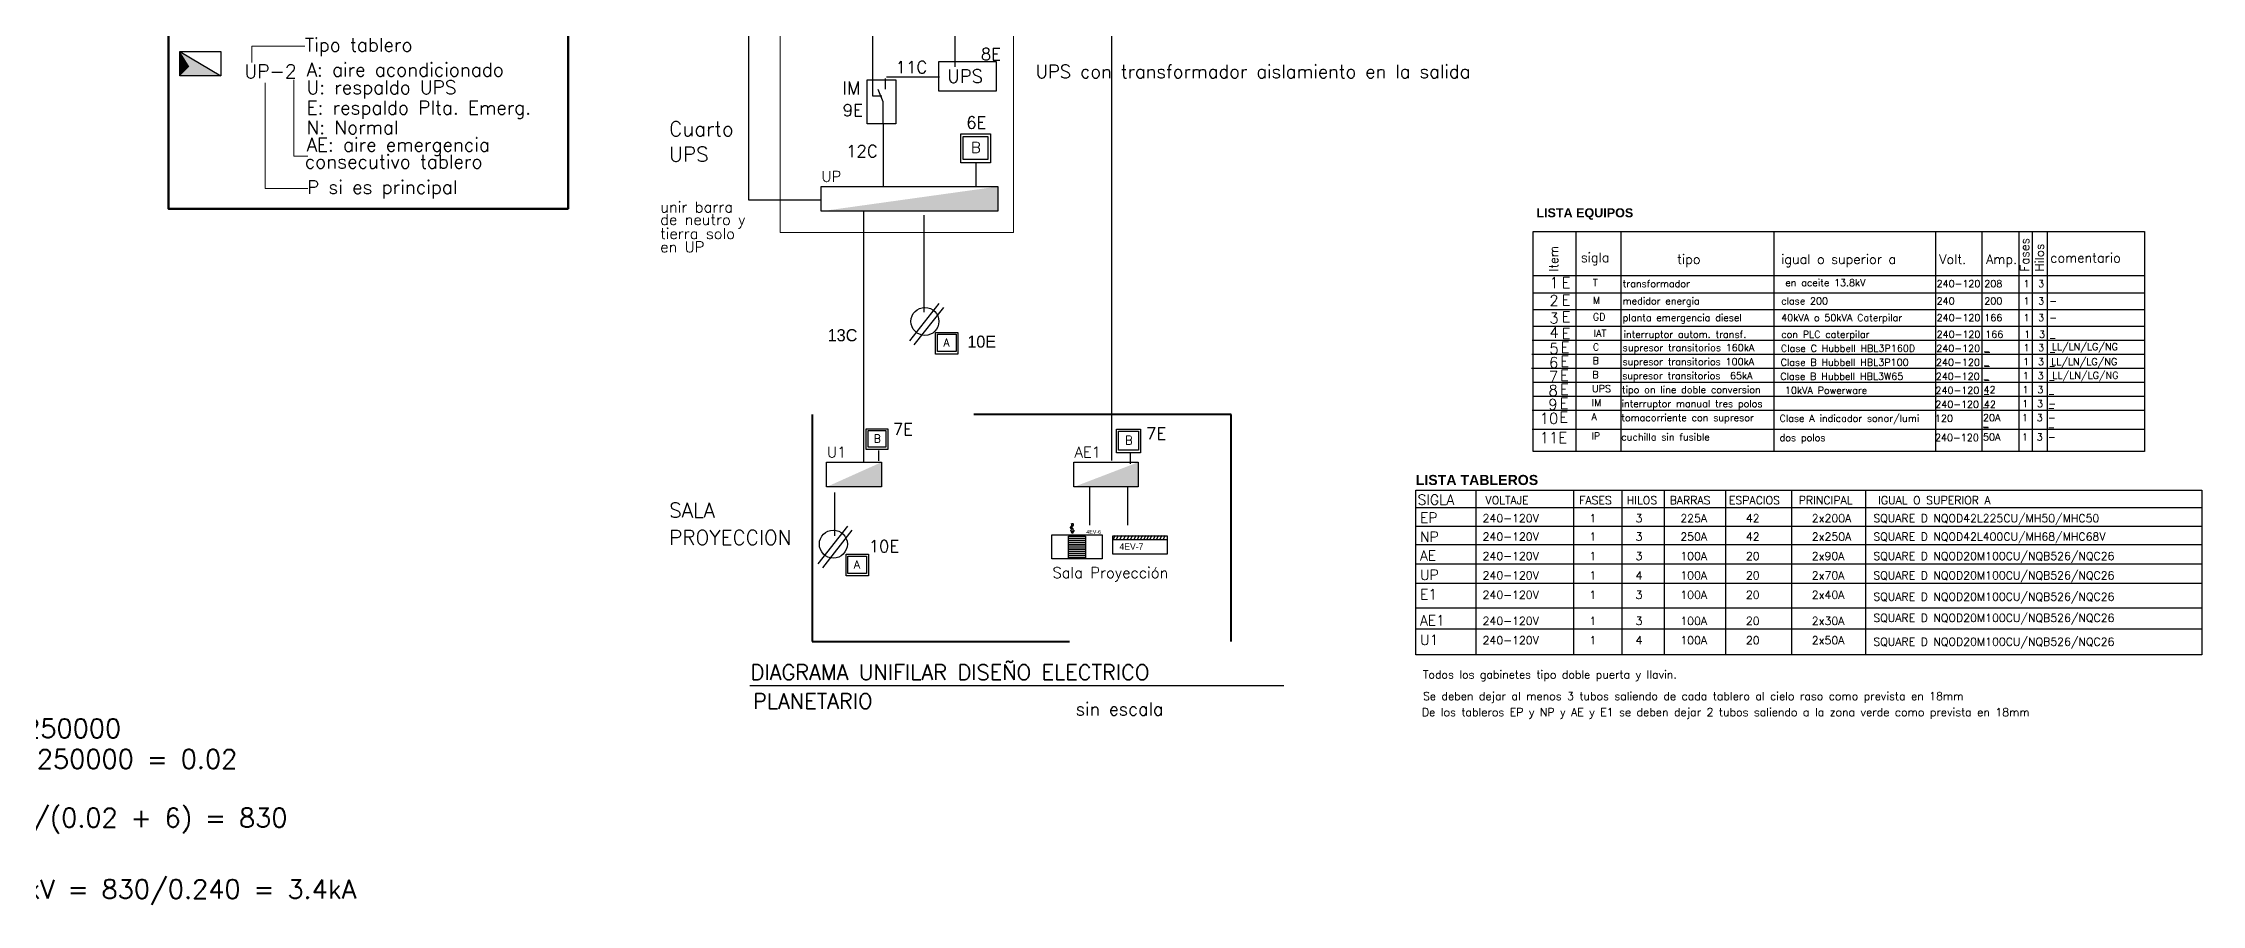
# Model space of a CAD drawing. Extents: x 305.4 to 393, y 790.4 to 845.
# Drawn here: x 342.6 to 393, y 792.8 to 813 of the extents above; entities that cross this region are included whole.
import ezdxf

# ---------------------------------------------------------------- set-up
doc = ezdxf.new("R2010")
doc.units = 0
doc.header["$LTSCALE"] = 0.5
doc.header["$MEASUREMENT"] = 0
doc.linetypes.add('ACAD_ISO03W100', pattern=[30, 12, -18])
doc.layers.get('0').update_dxf_attribs({"linetype": 'CONTINUOUS'})
for name, color, linetype in [('GABINETE', 4, 'CONTINUOUS'), ('P02', 1, 'CONTINUOUS'), ('TEXTO', 7, 'CONTINUOUS'), ('UNIFILAR', 1, 'CONTINUOUS')]:
    doc.layers.add(name, color=color, linetype=linetype)
doc.styles.add('ALR', font='sanssb__.ttf')
doc.styles.add('romans', font='romans.shx')
doc.styles.add('STYLE2', font='romans.shx')

msp = doc.modelspace()

# ---------------------------------------------------------------- linework, layer by layer
at = {"layer": 'P02', "color": 7}
for p, q in [((376.027, 802.524), (376.027, 798.681)), ((378.303, 802.524), (378.303, 798.681)), ((379.43, 802.524), (379.43, 798.681)), ((380.423, 802.524), (380.423, 798.681)), ((381.854, 802.524), (381.854, 798.681)), ((383.386, 802.524), (383.386, 798.681)), ((385.117, 802.524), (385.117, 798.681)), ((374.633, 802.12), (392.959, 802.12)), ((374.633, 801.683), (392.959, 801.683)), ((374.633, 801.254), (392.959, 801.254)), ((374.633, 800.801), (392.959, 800.801)), ((374.633, 800.349), (392.959, 800.349)), ((374.633, 799.775), (392.959, 799.775)), ((374.633, 799.287), (392.959, 799.287))]:
    msp.add_line(p, q, dxfattribs=at)
msp.add_lwpolyline([(374.633, 802.524), (392.959, 802.524), (392.959, 798.681), (374.633, 798.681)], close=True, dxfattribs=at)
at = {"layer": 'UNIFILAR', "color": 3}
for p, q in [((359.077, 809.284), (359.077, 829.63)), ((364.374, 809.622), (364.374, 810.158)), ((360.761, 809.284), (359.077, 809.284))]:
    msp.add_line(p, q, dxfattribs=at)
at = {"layer": 'UNIFILAR', "color": 1}
for p, q in [((361.955, 820.205), (361.955, 812.052)), ((363.879, 820.205), (363.879, 812.397)), ((362.1, 803.448), (362.1, 803.208)), ((367.966, 803.376), (367.966, 803.136)), ((361.07, 802.466), (361.07, 801.456)), ((367.02, 802.593), (367.02, 801.708)), ((367.903, 802.593), (367.903, 801.708)), ((361.374, 801.684), (360.684, 800.807)), ((361.479, 801.59), (360.789, 800.714)), ((366.615, 801.511), (366.583, 801.589)), ((366.658, 801.588), (366.615, 801.511)), ((367.618, 801.461), (367.566, 801.366)), ((367.69, 801.461), (367.638, 801.366)), ((367.771, 801.461), (367.719, 801.366)), ((367.857, 801.461), (367.805, 801.366)), ((367.941, 801.461), (367.889, 801.366)), ((368.022, 801.461), (367.97, 801.366)), ((368.101, 801.461), (368.049, 801.366)), ((368.18, 801.461), (368.128, 801.366)), ((368.255, 801.461), (368.203, 801.366)), ((368.331, 801.461), (368.279, 801.366)), ((368.404, 801.461), (368.352, 801.366)), ((368.474, 801.461), (368.422, 801.366)), ((368.553, 801.461), (368.501, 801.366)), ((368.625, 801.461), (368.573, 801.366)), ((368.704, 801.461), (368.652, 801.366)), ((368.783, 801.461), (368.731, 801.366)), ((366.929, 801.395), (366.53, 801.395)), ((366.929, 801.349), (366.53, 801.349)), ((366.929, 801.304), (366.53, 801.304)), ((366.929, 801.258), (366.53, 801.258)), ((366.929, 801.219), (366.53, 801.219)), ((366.929, 801.173), (366.53, 801.173)), ((366.929, 801.128), (366.53, 801.128)), ((366.929, 801.082), (366.53, 801.082)), ((366.929, 801.037), (366.53, 801.037)), ((366.929, 800.991), (366.53, 800.991)), ((368.833, 801.366), (367.568, 801.366))]:
    msp.add_line(p, q, dxfattribs=at)
at = {"layer": 'UNIFILAR'}
for p, q in [((367.532, 820.014), (367.532, 807.034)), ((361.955, 812.052), (361.955, 811.724)), ((361.955, 811.724), (362.178, 811.724)), ((367.532, 807.034), (367.532, 803.215)), ((359.097, 797.969), (371.554, 797.969))]:
    msp.add_line(p, q, dxfattribs=at)
at = {"layer": 'UNIFILAR', "color": 4}
msp.add_line((345.809, 812.755), (346.765, 812.19), dxfattribs=at)
at = {"layer": 'UNIFILAR', "lineweight": 15}
for p, q in [((347.483, 812.5), (347.483, 812.881)), ((347.483, 812.881), (348.721, 812.881)), ((347.792, 809.561), (347.792, 812.026)), ((348.463, 812.098), (348.463, 810.314)), ((348.463, 810.314), (348.793, 810.314)), ((348.793, 809.561), (347.792, 809.561))]:
    msp.add_line(p, q, dxfattribs=at)
at = {"layer": 'UNIFILAR', "color": 6}
for p, q in [((362.257, 812.128), (362.257, 811.876)), ((362.283, 812.163), (363.519, 812.163)), ((362.208, 811.583), (362.089, 811.871)), ((362.208, 811.078), (362.208, 811.583)), ((362.208, 811.078), (362.208, 809.608)), ((361.749, 809.029), (361.749, 803.182)), ((363.156, 808.934), (363.156, 806.676)), ((363.509, 806.879), (362.819, 806.003)), ((363.614, 806.786), (362.924, 805.909))]:
    msp.add_line(p, q, dxfattribs=at)
at = {"layer": 'UNIFILAR', "color": 7}
for p, q in [((377.363, 808.555), (391.623, 808.555)), ((377.363, 803.425), (377.363, 808.555)), ((378.361, 808.555), (378.361, 803.425)), ((379.413, 808.555), (379.413, 803.425)), ((382.975, 808.555), (382.975, 803.425)), ((386.745, 808.555), (386.745, 803.425)), ((387.827, 808.555), (387.827, 803.425)), ((388.692, 808.555), (388.692, 803.425)), ((389.005, 808.555), (389.005, 803.425)), ((389.351, 808.555), (389.351, 803.425)), ((391.623, 808.555), (391.623, 803.425)), ((377.363, 807.533), (391.623, 807.533)), ((377.363, 807.124), (391.623, 807.124)), ((377.363, 806.736), (391.623, 806.736)), ((377.343, 806.022), (391.616, 806.022)), ((377.363, 806.348), (391.623, 806.348)), ((377.336, 805.696), (391.61, 805.696)), ((377.33, 805.37), (391.604, 805.37)), ((377.356, 805.044), (391.63, 805.044)), ((377.35, 804.718), (391.624, 804.718)), ((377.344, 804.392), (391.617, 804.392)), ((377.344, 803.942), (391.617, 803.942)), ((391.623, 803.425), (377.363, 803.425))]:
    msp.add_line(p, q, dxfattribs=at)
at = {"layer": 'UNIFILAR', "color": 4, "linetype": 'ACAD_ISO03W100', "lineweight": 18}
msp.add_lwpolyline([(359.808, 813.86), (365.249, 813.86), (365.249, 808.533), (359.808, 808.533)], close=True, dxfattribs=at)
at = {"layer": 'UNIFILAR', "color": 6, "lineweight": 100}
msp.add_lwpolyline([(345.54, 813.367), (354.86, 813.367), (354.86, 809.086), (345.54, 809.086)], close=True, dxfattribs=at)
at = {"layer": 'UNIFILAR', "color": 6}
for points in [[(345.809, 812.19), (345.809, 812.755), (346.765, 812.755), (346.765, 812.19)], [(360.758, 809.605), (364.883, 809.605), (364.883, 809.029), (360.758, 809.029)], [(360.885, 803.172), (362.165, 803.172), (362.165, 802.597), (360.885, 802.597)]]:
    msp.add_lwpolyline(points, close=True, dxfattribs=at)
at = {"layer": 'UNIFILAR', "color": 1}
for points in [[(363.506, 812.519), (364.839, 812.519), (364.839, 811.829), (363.506, 811.829)], [(361.837, 812.091), (362.499, 812.091), (362.499, 811.071), (361.837, 811.071)], [(363.475, 806.159), (363.907, 806.159), (363.907, 805.757), (363.475, 805.757)], [(361.814, 803.954), (362.315, 803.954), (362.315, 803.468), (361.814, 803.468)], [(367.646, 803.944), (368.212, 803.944), (368.212, 803.393), (367.646, 803.393)], [(361.856, 803.912), (362.272, 803.912), (362.272, 803.525), (361.856, 803.525)], [(367.694, 803.895), (368.164, 803.895), (368.164, 803.458), (367.694, 803.458)], [(366.652, 803.172), (368.151, 803.172), (368.151, 802.597), (366.652, 802.597)], [(367.312, 801.48), (367.312, 800.917), (366.138, 800.917), (366.138, 801.48)], [(366.929, 801.447), (366.929, 800.946), (366.53, 800.946), (366.53, 801.447)], [(368.833, 801.029), (367.567, 801.029), (367.567, 801.46), (368.833, 801.46)], [(361.341, 801.029), (361.863, 801.029), (361.863, 800.522), (361.341, 800.522)], [(361.386, 800.984), (361.819, 800.984), (361.819, 800.582), (361.386, 800.582)]]:
    msp.add_lwpolyline(points, close=True, dxfattribs=at)
at = {"layer": 'UNIFILAR', "color": 3}
for points in [[(364.016, 810.834), (364.712, 810.834), (364.712, 810.158), (364.016, 810.158)], [(364.076, 810.774), (364.652, 810.774), (364.652, 810.238), (364.076, 810.238)], [(363.43, 806.204), (363.952, 806.204), (363.952, 805.698), (363.43, 805.698)]]:
    msp.add_lwpolyline(points, close=True, dxfattribs=at)
at = {"layer": 'UNIFILAR', "color": 4, "linetype": 'ACAD_ISO03W100', "lineweight": 40}
msp.add_lwpolyline([(370.325, 804.289), (360.555, 804.289), (360.555, 798.99), (370.325, 798.99)], close=True, dxfattribs=at)
at = {"layer": 'UNIFILAR', "color": 6}
msp.add_circle((363.181, 806.459), 0.327, dxfattribs=at)
at = {"layer": 'UNIFILAR', "color": 1}
msp.add_circle((361.046, 801.263), 0.327, dxfattribs=at)
for points, knots in [([(366.604, 801.594), (366.597, 801.626), (366.552, 801.654), (366.625, 801.706), (366.596, 801.739), (366.601, 801.748)], [5.380956, 5.380956, 5.380956, 5.380956, 10.836798, 15.118022, 17.252778, 17.252778, 17.252778, 17.252778]), ([(366.625, 801.594), (366.619, 801.629), (366.57, 801.658), (366.645, 801.711), (366.616, 801.743), (366.621, 801.752)], [5.139778, 5.139778, 5.139778, 5.139778, 10.836798, 15.118022, 17.252778, 17.252778, 17.252778, 17.252778]), ([(366.643, 801.594), (366.637, 801.629), (366.589, 801.658), (366.663, 801.711), (366.634, 801.743), (366.639, 801.752)], [5.139778, 5.139778, 5.139778, 5.139778, 10.836798, 15.118022, 17.252778, 17.252778, 17.252778, 17.252778])]:
    msp.add_open_spline(points, degree=3, knots=knots, dxfattribs=at)
at = {"layer": 'UNIFILAR', "color": 4}
for points in [[(345.809, 812.755), (345.809, 812.19), (346.025, 812.406)], [(346.765, 812.19), (345.809, 812.755), (346.025, 812.406)], [(345.809, 812.19), (346.765, 812.19), (346.025, 812.406)]]:
    msp.add_solid(points, dxfattribs=at)
at = {"layer": 'UNIFILAR', "color": 6}
for points in [[(360.758, 809.029), (364.883, 809.605), (364.883, 809.029)], [(360.885, 802.597), (362.165, 803.172), (362.165, 802.597)]]:
    msp.add_solid(points, dxfattribs=at)
at = {"layer": 'UNIFILAR', "color": 1}
for points in [[(366.652, 802.597), (368.151, 803.172), (368.151, 802.597)], [(366.658, 801.588), (366.615, 801.511), (366.583, 801.589)]]:
    msp.add_solid(points, dxfattribs=at)

# ---------------------------------------------------------------- texts
at = {"color": 3, "style": 'STYLE2'}
for s, height, p in [('DIAGRAMA UNIFILAR DISEÑO ELECTRICO', 0.35741, (359.117, 798.094)), ('PLANETARIO', 0.3574, (359.173, 797.423)), ('sin escala', 0.3, (366.698, 797.266))]:
    msp.add_text(s, height=height, dxfattribs=at).set_placement(p)
at = {"layer": 'GABINETE', "color": 3}
for s, height, style, p in [('LISTA TABLEROS', 0.23595, 'ALR', (374.626, 802.642)), ('SIGLA', 0.2383, 'STYLE2', (374.67, 802.181))]:
    msp.add_text(s, height=height, dxfattribs=dict(at, style=style)).set_placement(p)
at = {"layer": 'GABINETE', "color": 7, "style": 'STYLE2'}
for s, p in [('EP', (374.725, 801.761)), ('NP', (374.725, 801.315)), ('AE', (374.725, 800.879)), ('UP', (374.725, 800.427)), ('E1', (374.725, 799.974)), ('AE1', (374.725, 799.365)), ('U1', (374.725, 798.912))]:
    msp.add_text(s, height=0.2383, dxfattribs=at).set_placement(p)
at = {"layer": 'TEXTO', "color": 5, "style": 'STYLE2'}
for s, height, p in [('240-120V', 0.1866, (376.186, 801.774)), ('1', 0.187, (378.676, 801.774)), ('3', 0.187, (379.753, 801.774)), ('225A', 0.1866, (380.797, 801.774)), ('42', 0.1866, (382.327, 801.774)), ('2x200A', 0.1866, (383.864, 801.774)), ('SQUARE D NQOD42L225CU/MH50/MHC50', 0.18662, (385.298, 801.774)), ('240-120V', 0.1866, (376.186, 801.345)), ('1', 0.187, (378.676, 801.345)), ('3', 0.187, (379.753, 801.345)), ('250A', 0.1866, (380.797, 801.345)), ('42', 0.1866, (382.327, 801.345)), ('2x250A', 0.1866, (383.864, 801.345)), ('SQUARE D NQOD42L400CU/MH68/MHC68V', 0.18662, (385.298, 801.345)), ('240-120V', 0.1866, (376.186, 800.892)), ('1', 0.187, (378.676, 800.892)), ('3', 0.187, (379.753, 800.892)), ('100A', 0.1866, (380.797, 800.892)), ('20', 0.1866, (382.327, 800.892)), ('2x90A', 0.1866, (383.864, 800.892)), ('SQUARE D NQOD20M100CU/NQB526/NQC26', 0.18662, (385.298, 800.892)), ('240-120V', 0.1866, (376.186, 800.44)), ('1', 0.187, (378.676, 800.44)), ('4', 0.187, (379.753, 800.44)), ('100A', 0.1866, (380.797, 800.44)), ('20', 0.1866, (382.327, 800.44)), ('2x70A', 0.1866, (383.864, 800.44)), ('SQUARE D NQOD20M100CU/NQB526/NQC26', 0.18662, (385.298, 800.439)), ('240-120V', 0.1866, (376.186, 799.987)), ('1', 0.187, (378.676, 799.987)), ('3', 0.187, (379.753, 799.987)), ('100A', 0.1866, (380.797, 799.987)), ('20', 0.1866, (382.327, 799.987)), ('2x40A', 0.1866, (383.864, 799.987)), ('SQUARE D NQOD20M100CU/NQB526/NQC26', 0.18662, (385.298, 799.944)), ('240-120V', 0.1866, (376.186, 799.378)), ('1', 0.187, (378.676, 799.378)), ('3', 0.187, (379.753, 799.378)), ('100A', 0.1866, (380.797, 799.378)), ('20', 0.1866, (382.327, 799.378)), ('2x30A', 0.1866, (383.864, 799.378)), ('SQUARE D NQOD20M100CU/NQB526/NQC26', 0.18662, (385.298, 799.45)), ('240-120V', 0.1866, (376.186, 798.926)), ('1', 0.187, (378.676, 798.926)), ('4', 0.187, (379.753, 798.926)), ('100A', 0.1866, (380.797, 798.926)), ('20', 0.1866, (382.327, 798.926)), ('2x50A', 0.1866, (383.864, 798.926)), ('SQUARE D NQOD20M100CU/NQB526/NQC26', 0.18662, (385.298, 798.893))]:
    msp.add_text(s, height=height, dxfattribs=at).set_placement(p)
at = {"layer": 'TEXTO', "color": 3, "style": 'STYLE2'}
for s, height, p in [('VOLTAJE', 0.1866, (376.253, 802.194)), ('FASES', 0.1866, (378.439, 802.194)), ('HILOS', 0.1866, (379.546, 802.194)), ('BARRAS', 0.1866, (380.548, 802.194)), ('ESPACIOS', 0.1866, (381.93, 802.194)), ('PRINCIPAL', 0.1866, (383.558, 802.194)), ('IGUAL O SUPERIOR A', 0.18662, (385.41, 802.194))]:
    msp.add_text(s, height=height, dxfattribs=at).set_placement(p)
at = {"layer": 'TEXTO', "style": 'STYLE2'}
for s, height, p in [('Todos los gabinetes tipo doble puerta y llavin.', 0.18662, (374.796, 798.126)), ('De los tableros EP y NP y AE y E1 se deben dejar 2 tubos saliendo a la zona verde como prevista en 18mm', 0.186624, (374.771, 797.25)), ('Se deben dejar al menos 3 tubos saliendo de cada tablero al cielo raso como prevista en 18mm', 0.18662, (374.796, 797.626)), ('%Ze = Px100 / 250000', 0.43981, (337.047, 796.744)), ('%Ze = 50x100 / 250000 = 0.02', 0.43981, (336.987, 796.03)), ('SCkVA = 50x100 /(0.02 + 6) = 830', 0.43981, (336.987, 794.661))]:
    msp.add_text(s, height=height, dxfattribs=at).set_placement(p)
at = {"layer": 'TEXTO', "color": 7, "style": 'STYLE2'}
msp.add_text('SCat = SCkVA / kV = 830/0.240 = 3.4kA', height=0.43981, dxfattribs=at).set_placement((336.987, 792.995))
at = {"layer": 'UNIFILAR', "color": 7}
for s, height, style, p in [('Tipo tablero ', 0.31479, 'romans', (348.72, 812.753)), ('8E', 0.2804, 'STYLE2', (364.486, 812.554)), ('9E', 0.2804, 'STYLE2', (361.263, 811.247)), ('6E', 0.2804, 'STYLE2', (364.145, 810.957)), ('consecutivo tablero ', 0.31479, 'romans', (348.72, 810.03)), ('P si es principal', 0.31479, 'romans', (348.772, 809.433)), ('7E', 0.2804, 'STYLE2', (362.433, 803.808)), ('7E', 0.2804, 'STYLE2', (368.337, 803.705)), ('10E', 0.2804, 'STYLE2', (361.87, 801.073))]:
    msp.add_text(s, height=height, dxfattribs=dict(at, style=style)).set_placement(p)
at = {"layer": 'UNIFILAR', "color": 5}
for s, height, style, p in [('A: aire acondicionado', 0.31479, 'romans', (348.761, 812.175)), ('U: respaldo UPS', 0.31479, 'romans', (348.761, 811.763)), ('E: respaldo Plta. Emerg.', 0.31479, 'romans', (348.761, 811.289)), ('N: Normal', 0.3148, 'romans', (348.761, 810.825)), ('AE: aire emergencia', 0.31479, 'romans', (348.761, 810.425)), ('sigla', 0.2196, 'STYLE2', (378.476, 807.842)), ('tipo', 0.2196, 'STYLE2', (380.723, 807.8)), ('igual o superior a', 0.21956, 'STYLE2', (383.147, 807.8)), ('Volt.', 0.2196, 'STYLE2', (386.834, 807.8)), ('Amp.', 0.2196, 'STYLE2', (387.927, 807.8)), ('comentario', 0.2196, 'STYLE2', (389.423, 807.832)), ('1', 0.252, 'STYLE2', (377.747, 807.238)), ('E', 0.252, 'STYLE2', (378.028, 807.238)), ('2', 0.252, 'STYLE2', (377.743, 806.82)), ('E', 0.252, 'STYLE2', (378.028, 806.829)), ('T', 0.163, 'STYLE2', (378.757, 807.281)), ('M', 0.163, 'STYLE2', (378.757, 806.872)), ('transformador', 0.16347, 'STYLE2', (379.454, 807.26)), ('medidor energia', 0.16347, 'STYLE2', (379.454, 806.851)), ('clase 200', 0.1635, 'STYLE2', (383.149, 806.851)), ('en aceite 13.8kV', 0.16347, 'STYLE2', (383.247, 807.28)), ('240-120', 0.1635, 'STYLE2', (386.773, 807.26)), ('240', 0.1635, 'STYLE2', (386.773, 806.851)), ('208', 0.1635, 'STYLE2', (387.886, 807.26)), ('200', 0.1635, 'STYLE2', (387.886, 806.851)), ('1', 0.163, 'STYLE2', (388.797, 807.26)), ('1', 0.163, 'STYLE2', (388.797, 806.851)), ('3', 0.163, 'STYLE2', (389.142, 807.26)), ('3', 0.163, 'STYLE2', (389.142, 806.851)), ('3', 0.252, 'STYLE2', (377.743, 806.41)), ('E', 0.252, 'STYLE2', (378.028, 806.441)), ('GD', 0.1635, 'STYLE2', (378.757, 806.484)), ('planta emergencia diesel', 0.16347, 'STYLE2', (379.454, 806.463)), ('40kVA o 50kVA Caterpilar', 0.16347, 'STYLE2', (383.149, 806.463)), ('240-120', 0.1635, 'STYLE2', (386.773, 806.463)), ('166', 0.1635, 'STYLE2', (387.886, 806.463)), ('1', 0.163, 'STYLE2', (388.797, 806.463)), ('3', 0.163, 'STYLE2', (389.142, 806.463)), ('-', 0.163, 'STYLE2', (389.403, 806.851)), ('-', 0.163, 'STYLE2', (389.403, 806.463)), ('4', 0.252, 'STYLE2', (377.743, 806.075)), ('5', 0.252, 'STYLE2', (377.743, 805.701)), ('E', 0.252, 'STYLE2', (378.007, 805.727)), ('E', 0.252, 'STYLE2', (378.028, 806.053)), ('C', 0.163, 'STYLE2', (378.757, 805.784)), ('IAT', 0.1635, 'STYLE2', (378.778, 806.096)), ('interruptor autom. transf.', 0.16347, 'STYLE2', (379.475, 806.075)), ('con PLC caterpilar', 0.16347, 'STYLE2', (383.149, 806.075)), ('240-120', 0.1635, 'STYLE2', (386.773, 806.075)), ('166', 0.1635, 'STYLE2', (387.907, 806.075)), ('1', 0.163, 'STYLE2', (388.817, 806.075)), ('3', 0.163, 'STYLE2', (389.163, 806.075)), ('_', 0.163, 'STYLE2', (389.424, 806.075)), ('LL/LN/LG/NG', 0.16347, 'STYLE2', (389.46, 805.786)), ('6', 0.252, 'STYLE2', (377.736, 805.375)), ('E', 0.252, 'STYLE2', (378.001, 805.401)), ('B', 0.163, 'STYLE2', (378.751, 805.458)), ('supresor transitorios 100kA', 0.16347, 'STYLE2', (379.448, 805.437)), ('supresor transitorios 160kA', 0.16347, 'STYLE2', (379.454, 805.763)), ('Clase B Hubbell HBL3P100', 0.16347, 'STYLE2', (383.136, 805.423)), ('Clase C Hubbell HBL3P160D', 0.16347, 'STYLE2', (383.142, 805.749)), ('240-120', 0.1635, 'STYLE2', (386.76, 805.423)), ('240-120', 0.1635, 'STYLE2', (386.766, 805.749)), ('_', 0.163, 'STYLE2', (387.886, 805.763)), ('_', 0.163, 'STYLE2', (387.901, 805.749)), ('1', 0.163, 'STYLE2', (388.79, 805.437)), ('1', 0.163, 'STYLE2', (388.797, 805.763)), ('3', 0.163, 'STYLE2', (389.136, 805.437)), ('3', 0.163, 'STYLE2', (389.142, 805.763)), ('_', 0.163, 'STYLE2', (389.418, 805.749)), ('LL/LN/LG/NG', 0.16347, 'STYLE2', (389.445, 805.439)), ('8', 0.252, 'STYLE2', (377.724, 804.723)), ('7', 0.252, 'STYLE2', (377.73, 805.049)), ('E', 0.252, 'STYLE2', (377.988, 804.749)), ('E', 0.252, 'STYLE2', (377.994, 805.075)), ('UPS', 0.1635, 'STYLE2', (378.738, 804.806)), ('B', 0.163, 'STYLE2', (378.744, 805.132)), ('tipo on line doble conversion', 0.16347, 'STYLE2', (379.435, 804.785)), ('supresor transitorios  65kA', 0.16347, 'STYLE2', (379.441, 805.111)), ('Clase B Hubbell HBL3W65', 0.16347, 'STYLE2', (383.13, 805.097)), ('240-120', 0.1635, 'STYLE2', (386.754, 805.097)), ('_', 0.163, 'STYLE2', (387.874, 805.111)), ('_', 0.163, 'STYLE2', (387.88, 805.437)), ('_', 0.163, 'STYLE2', (387.888, 805.097)), ('42', 0.1635, 'STYLE2', (387.867, 804.785)), ('_', 0.163, 'STYLE2', (387.894, 805.423)), ('1', 0.163, 'STYLE2', (388.778, 804.785)), ('1', 0.163, 'STYLE2', (388.784, 805.111)), ('3', 0.163, 'STYLE2', (389.123, 804.785)), ('3', 0.163, 'STYLE2', (389.129, 805.111)), ('_', 0.163, 'STYLE2', (389.405, 805.097)), ('_', 0.163, 'STYLE2', (389.412, 805.423)), ('LL/LN/LG/NG', 0.16347, 'STYLE2', (389.474, 805.121)), ('9', 0.252, 'STYLE2', (377.718, 804.397)), ('E', 0.252, 'STYLE2', (377.982, 804.423)), ('IM', 0.1635, 'STYLE2', (378.732, 804.48)), ('interruptor manual tres polos', 0.16347, 'STYLE2', (379.429, 804.459)), (' 10kVA Powerware', 0.16347, 'STYLE2', (383.123, 804.771)), ('240-120', 0.1635, 'STYLE2', (386.741, 804.445)), ('240-120', 0.1635, 'STYLE2', (386.747, 804.771)), ('_', 0.163, 'STYLE2', (387.861, 804.459)), ('_', 0.163, 'STYLE2', (387.882, 804.771)), ('42', 0.1635, 'STYLE2', (387.875, 804.445)), ('1', 0.163, 'STYLE2', (388.771, 804.459)), ('3', 0.163, 'STYLE2', (389.117, 804.459)), ('_', 0.163, 'STYLE2', (389.399, 804.771)), ('-', 0.163, 'STYLE2', (389.378, 804.459)), ('10', 0.2523, 'STYLE2', (377.517, 804.071)), ('E', 0.252, 'STYLE2', (377.976, 804.097)), ('A', 0.163, 'STYLE2', (378.725, 804.154)), ('tomacorriente con supresor ', 0.16347, 'STYLE2', (379.422, 804.133)), ('Clase A indicador sonor/lumi', 0.16347, 'STYLE2', (383.111, 804.119)), ('120', 0.1635, 'STYLE2', (386.735, 804.119)), ('_', 0.163, 'STYLE2', (387.861, 804.009)), ('_', 0.163, 'STYLE2', (387.875, 803.995)), ('20A', 0.1635, 'STYLE2', (387.855, 804.133)), ('1', 0.163, 'STYLE2', (388.765, 804.133)), ('3', 0.163, 'STYLE2', (389.11, 804.133)), ('_', 0.163, 'STYLE2', (389.393, 804.445)), ('_', 0.163, 'STYLE2', (389.393, 803.995)), ('-', 0.163, 'STYLE2', (389.372, 804.133)), ('11E', 0.2523, 'STYLE2', (377.517, 803.621)), ('IP', 0.1635, 'STYLE2', (378.725, 803.704)), ('cuchilla sin fusible', 0.16347, 'STYLE2', (379.422, 803.683)), ('dos polos', 0.1635, 'STYLE2', (383.111, 803.669)), ('240-120', 0.1635, 'STYLE2', (386.735, 803.669)), ('50A', 0.1635, 'STYLE2', (387.855, 803.683)), ('1', 0.163, 'STYLE2', (388.765, 803.683)), ('3', 0.163, 'STYLE2', (389.11, 803.683)), ('-', 0.163, 'STYLE2', (389.372, 803.683))]:
    msp.add_text(s, height=height, dxfattribs=dict(at, style=style)).set_placement(p)
at = {"layer": 'UNIFILAR', "color": 1, "style": 'STYLE2'}
for s, height, p in [('11C', 0.2831, (362.496, 812.248)), ('12C', 0.2831, (361.341, 810.289)), ('A', 0.188, (363.613, 805.873)), ('B', 0.181, (361.989, 803.636)), ('B', 0.205, (367.844, 803.584)), ('A', 0.188, (361.524, 800.697))]:
    msp.add_text(s, height=height, dxfattribs=at).set_placement(p)
at = {"layer": 'UNIFILAR', "color": 3}
for s, height, style, p in [('UP-2', 0.3197, 'romans', (347.31, 812.133)), ('B', 0.251, 'STYLE2', (364.259, 810.392)), ('UP', 0.251, 'STYLE2', (360.768, 809.716)), ('unir barra', 0.251, 'STYLE2', (357.008, 809.001)), ('LISTA EQUIPOS', 0.20936, 'ALR', (377.441, 808.888)), ('tierra solo', 0.25104, 'STYLE2', (357.008, 808.382)), ('de neutro y ', 0.25104, 'STYLE2', (357.008, 808.71)), ('en UP', 0.251, 'STYLE2', (357.008, 808.072)), ('U1', 0.251, 'STYLE2', (360.895, 803.284)), ('AE1', 0.251, 'STYLE2', (366.67, 803.284)), ('SALA', 0.3414, 'STYLE2', (357.216, 801.885)), ('PROYECCION', 0.3414, 'STYLE2', (357.216, 801.246)), ('Sala Proyección', 0.25104, 'STYLE2', (366.156, 800.472))]:
    msp.add_text(s, height=height, dxfattribs=dict(at, style=style)).set_placement(p)
at = {"layer": 'UNIFILAR', "color": 6, "style": 'STYLE2'}
for s, height, p in [('IM', 0.3072, (361.256, 811.752)), ('UPS', 0.3072, (363.704, 812.028)), ('UPS con transformador aislamiento en la salida', 0.30723, (365.761, 812.134)), ('Cuarto', 0.3414, (357.216, 810.782)), ('UPS', 0.3414, (357.216, 810.187))]:
    msp.add_text(s, height=height, dxfattribs=at).set_placement(p)
at = {"layer": 'UNIFILAR', "color": 5, "style": 'STYLE2'}
for s, p in [('Item', (377.945, 807.622)), ('Fases', (388.931, 807.622)), ('Hilos', (389.276, 807.622))]:
    msp.add_text(s, height=0.205, rotation=90, dxfattribs=at).set_placement(p)
at = {"layer": 'UNIFILAR', "color": 1}
for s, height, p in [('13C', 0.2831, (360.912, 805.995)), ('4EV-6', 0.0897, (366.945, 801.506)), ('4EV-7', 0.1494, (367.719, 801.132))]:
    msp.add_text(s, height=height, dxfattribs=at).set_placement(p)
at = {"layer": 'UNIFILAR', "color": 7}
msp.add_text('10E', height=0.2804, dxfattribs=at).set_placement((364.172, 805.847))

doc.saveas('drawing.dxf')
